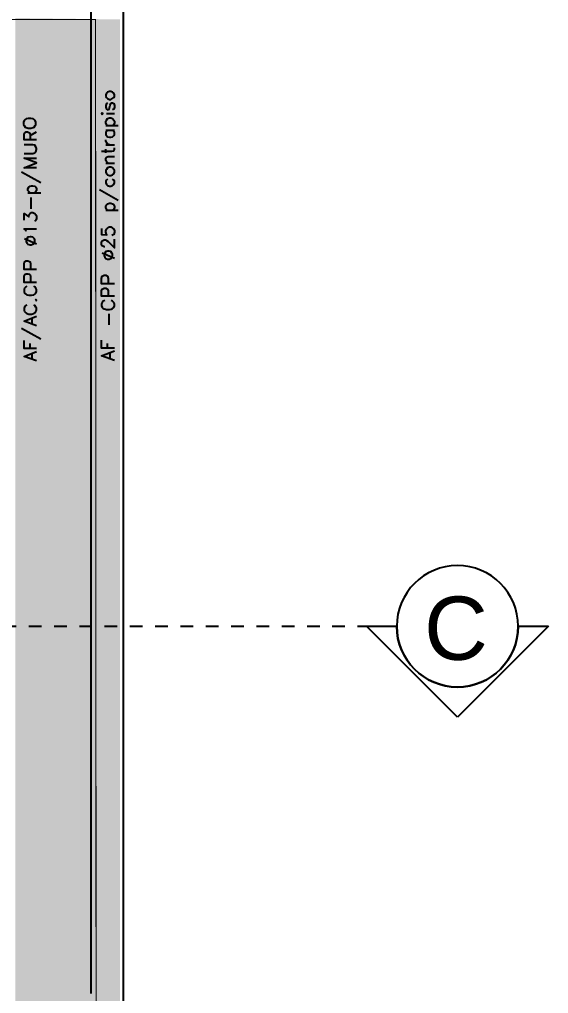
# Model space of a CAD drawing. Header units: metres. Extents: x -22 to 82, y -7 to 32.
# Drawn here: x 30.64 to 34.82, y 12.8 to 20.5 of the extents above; entities that cross this region are included whole.
import ezdxf

# ---------------------------------------------------------------- set-up
doc = ezdxf.new("R2010")
doc.units = ezdxf.units.M
doc.header["$LTSCALE"] = 2
doc.header["$MEASUREMENT"] = 0
doc.linetypes.add('BORDER', pattern=[44.45, 12.7, -6.35, 12.7, -6.35, 0, -6.35])
doc.linetypes.add('DASHDOT', pattern=[25.4, 12.7, -6.35, 0, -6.35])
doc.layers.get('0').update_dxf_attribs({"color": 252, "linetype": 'CONTINUOUS'})
for name, color, linetype in [('PDF2_-FADE-IS-AFMONT', 160, 'CONTINUOUS'), ('PDF2_-FADE-IS-TXT', 7, 'CONTINUOUS'), ('ZHATCH_VEREDA', 254, 'CONTINUOUS'), ('ZLINEA_DE_EJES', 6, 'BORDER'), ('ZSILUETAEDIFICIO', 253, 'CONTINUOUS')]:
    doc.layers.add(name, color=color, linetype=linetype)
doc.styles.add('5', font='arial.ttf', dxfattribs={"height": 5})

# ---------------------------------------------------------------- blocks, each defined once
blk = doc.blocks.new('SECCIÓN_-_EXTREMO_DE_SECCI')
for p, q in [((-0.006, 0.005983), (-0.012, 0)), ((0, 0), (-0.006, 0.005983)), ((-0.012, 0), (-0.01, 0)), ((-0.002, 0), (0, 0))]:
    blk.add_line(p, q)
blk.add_circle((-0.006, 0), 0.004)
blk.add_arc((-0.006, 0), 0.004, 0, 180)

msp = doc.modelspace()

# ---------------------------------------------------------------- hatches: boundary and pattern name
at = {"layer": 'ZHATCH_VEREDA'}
h = msp.add_hatch(color=256, dxfattribs=at)
h.dxf.hatch_style = 1
h.paths.add_polyline_path([(31.4333, 3.7), (31.4333, 20.5), (30.6057, 20.5121), (30.6056, 4.7), (20.8054, 4.7), (20.8054, 3.7)])

# ---------------------------------------------------------------- linework, layer by layer
at = {"layer": 'PDF2_-FADE-IS-AFMONT', "const_width": 0.00849, "elevation": 0}
msp.add_lwpolyline([(14.5344, 9.3109), (14.5344, 4.3053), (31.2491, 4.3053), (31.2406, 20.5), (-18.4644, 20.5)], dxfattribs=at)
at = {"layer": 'PDF2_-FADE-IS-TXT'}
for points in [[(31.3224, 19.8917), (31.3266, 19.8832), (31.3351, 19.8747), (31.3521, 19.8662), (31.3606, 19.8662), (31.386, 19.8832), (31.3903, 19.8917), (31.3903, 19.9044), (31.386, 19.9171), (31.3733, 19.9256), (31.3606, 19.9299), (31.3521, 19.9299), (31.3351, 19.9256), (31.3266, 19.9171), (31.3224, 19.9044)], [(30.6707, 19.6711), (30.675, 19.6626), (30.6835, 19.6499), (30.692, 19.6457), (30.7089, 19.6414), (30.7302, 19.6414), (30.7471, 19.6457), (30.7556, 19.6499), (30.7641, 19.6626), (30.7684, 19.6711), (30.7684, 19.6881), (30.7641, 19.7009), (30.7556, 19.7093), (30.7471, 19.7136), (30.7302, 19.7178), (30.7089, 19.7178), (30.692, 19.7136), (30.6835, 19.7093), (30.675, 19.7009), (30.6707, 19.6881)], [(31.2927, 19.7473), (31.2969, 19.7558), (31.2927, 19.7601), (31.2884, 19.7558)], [(31.3224, 19.2931), (31.3266, 19.2804), (31.3351, 19.2719), (31.3521, 19.2677), (31.3606, 19.2677), (31.3733, 19.2719), (31.386, 19.2804), (31.3903, 19.2931), (31.3903, 19.3059), (31.386, 19.3144), (31.3733, 19.3271), (31.3606, 19.3313), (31.3521, 19.3313), (31.3351, 19.3271), (31.3266, 19.3144), (31.3224, 19.3059)], [(30.6929, 18.7444), (30.6971, 18.7317), (30.7056, 18.7232), (30.7226, 18.719), (30.7311, 18.719), (30.7438, 18.7232), (30.7566, 18.7317), (30.7608, 18.7444), (30.7608, 18.7572), (30.7566, 18.7657), (30.7438, 18.7784), (30.7311, 18.7826), (30.7226, 18.7826), (30.7056, 18.7784), (30.6971, 18.7657), (30.6929, 18.7572)], [(31.3096, 18.6309), (31.3139, 18.6224), (31.3224, 18.6097), (31.3351, 18.6054), (31.3478, 18.6054), (31.3606, 18.6097), (31.3691, 18.6224), (31.3733, 18.6309), (31.3733, 18.6436), (31.3691, 18.6521), (31.3606, 18.6649), (31.3478, 18.6691), (31.3351, 18.6691), (31.3224, 18.6649), (31.3139, 18.6521), (31.3096, 18.6436)], [(30.765, 18.2817), (30.7693, 18.2775), (30.7735, 18.2817), (30.7693, 18.286)]]:
    msp.add_lwpolyline(points, close=True, dxfattribs=at)
for points in [[(31.3351, 19.8407), (31.3266, 19.8365), (31.3224, 19.8195), (31.3224, 19.8068), (31.3266, 19.7898), (31.3351, 19.7855), (31.3478, 19.7898), (31.3521, 19.8025), (31.3563, 19.8238), (31.3606, 19.8365), (31.3691, 19.8407), (31.3733, 19.8407), (31.386, 19.8365), (31.3903, 19.8195), (31.3903, 19.8068), (31.386, 19.7898), (31.3733, 19.7855)], [(31.3351, 19.6624), (31.3266, 19.6709), (31.3224, 19.6837), (31.3224, 19.6964), (31.3266, 19.7049), (31.3351, 19.7176), (31.3521, 19.7219), (31.3606, 19.7219), (31.3733, 19.7176), (31.386, 19.7049), (31.3903, 19.6964), (31.3903, 19.6837), (31.386, 19.6709), (31.3733, 19.6624)], [(31.3266, 19.7558), (31.3903, 19.7558)], [(31.3224, 19.6624), (31.42, 19.6624)], [(30.7735, 19.548), (30.6759, 19.548), (30.6759, 19.5905), (30.6801, 19.6032), (30.6844, 19.6075), (30.6929, 19.6117), (30.7014, 19.6117), (30.7141, 19.6075), (30.7183, 19.6032), (30.7226, 19.5905), (30.7226, 19.548)], [(30.7226, 19.582), (30.7735, 19.6117)], [(31.3224, 19.6242), (31.3903, 19.6242)], [(31.3351, 19.6242), (31.3266, 19.6157), (31.3224, 19.6073), (31.3224, 19.5903), (31.3266, 19.5818), (31.3351, 19.5733), (31.3521, 19.5691), (31.3606, 19.5691), (31.3733, 19.5733), (31.386, 19.5818), (31.3903, 19.5903), (31.3903, 19.6073), (31.386, 19.6157), (31.3733, 19.6242)], [(30.6759, 19.4419), (30.7438, 19.4419), (30.7608, 19.4462), (30.7693, 19.4546), (30.7735, 19.4716), (30.7735, 19.4801), (30.7693, 19.4928), (30.7608, 19.5056), (30.7438, 19.5098), (30.6759, 19.5098)], [(31.2884, 19.4587), (31.3691, 19.4587), (31.386, 19.4629), (31.3903, 19.4714), (31.3903, 19.4842)], [(31.3521, 19.5096), (31.3351, 19.5139), (31.3266, 19.5266), (31.3224, 19.5351), (31.3224, 19.5478)], [(31.3224, 19.5096), (31.3903, 19.5096)], [(30.7735, 19.3273), (30.6759, 19.3273), (30.7735, 19.3655), (30.6759, 19.4037), (30.7735, 19.4037)], [(31.3224, 19.4459), (31.3224, 19.4757)], [(31.3393, 19.3653), (31.3266, 19.378), (31.3224, 19.3865), (31.3224, 19.4035), (31.3266, 19.412), (31.3393, 19.4162), (31.3903, 19.4162)], [(31.3224, 19.3653), (31.3903, 19.3653)], [(30.6547, 19.2963), (30.8075, 19.2114)], [(30.7226, 19.1307), (30.7141, 19.1392), (30.7056, 19.1477), (30.7056, 19.1604), (30.7141, 19.1732), (30.7226, 19.1817), (30.7353, 19.1859), (30.7438, 19.1859), (30.7608, 19.1817), (30.7693, 19.1732), (30.7735, 19.1604), (30.7735, 19.1477), (30.7693, 19.1392), (30.7608, 19.1307)], [(31.3351, 19.2379), (31.3266, 19.2295), (31.3224, 19.221), (31.3224, 19.2082), (31.3266, 19.1955), (31.3351, 19.187), (31.3521, 19.1828), (31.3606, 19.1828), (31.3733, 19.187), (31.386, 19.1955), (31.3903, 19.2082), (31.3903, 19.221), (31.386, 19.2295), (31.3733, 19.2379)], [(30.7056, 19.1307), (30.8075, 19.1307)], [(31.2714, 19.1573), (31.42, 19.0724)], [(30.7311, 19.0034), (30.7311, 19.0925)], [(31.3351, 18.9917), (31.3266, 19.0002), (31.3224, 19.013), (31.3224, 19.0257), (31.3266, 19.0342), (31.3351, 19.0427), (31.3521, 19.0469), (31.3606, 19.0469), (31.3733, 19.0427), (31.386, 19.0342), (31.3903, 19.0257), (31.3903, 19.013), (31.386, 19.0002), (31.3733, 18.9917)], [(30.6759, 18.9142), (30.6759, 18.9652), (30.7141, 18.9397), (30.7141, 18.9524), (30.7183, 18.9609), (30.7226, 18.9652), (30.7353, 18.9737), (30.7438, 18.9737), (30.7608, 18.9652), (30.7693, 18.9567), (30.7735, 18.9439), (30.7735, 18.927), (30.7693, 18.9142), (30.765, 18.91), (30.7566, 18.9057)], [(31.3224, 18.9917), (31.42, 18.9917)], [(30.6929, 18.8251), (30.6886, 18.8336), (30.6759, 18.8463), (30.7735, 18.8463)], [(31.2884, 18.8474), (31.2884, 18.8007), (31.3309, 18.7965), (31.3266, 18.8007), (31.3224, 18.8177), (31.3224, 18.8304), (31.3266, 18.8432), (31.3351, 18.8516), (31.3521, 18.8601), (31.3606, 18.8601), (31.386, 18.8432), (31.3903, 18.8304), (31.3903, 18.8177), (31.386, 18.8007), (31.3691, 18.7922)], [(30.6801, 18.7699), (30.7735, 18.7275)], [(31.3139, 18.7031), (31.3096, 18.7031), (31.2969, 18.7073), (31.2927, 18.7116), (31.2884, 18.7201), (31.2884, 18.7413), (31.2927, 18.7498), (31.2969, 18.754), (31.3096, 18.7583), (31.3181, 18.7583), (31.3266, 18.754), (31.3393, 18.7455), (31.3903, 18.6946), (31.3903, 18.7625)], [(31.2927, 18.6564), (31.3903, 18.6139)], [(30.7735, 18.5237), (30.6759, 18.5237), (30.6759, 18.5661), (30.6801, 18.5831), (30.6844, 18.5874), (30.6929, 18.5916), (30.7056, 18.5916), (30.7183, 18.5874), (30.7226, 18.5831), (30.7268, 18.5661), (30.7268, 18.5237)], [(30.7735, 18.4218), (30.6759, 18.4218), (30.6759, 18.4685), (30.6801, 18.4812), (30.6844, 18.4855), (30.6929, 18.4897), (30.7056, 18.4897), (30.7183, 18.4855), (30.7226, 18.4812), (30.7268, 18.4685), (30.7268, 18.4218)], [(31.3903, 18.4102), (31.2884, 18.4102), (31.2884, 18.4526), (31.2927, 18.4696), (31.2969, 18.4738), (31.3096, 18.4781), (31.3224, 18.4781), (31.3309, 18.4738), (31.3351, 18.4696), (31.3393, 18.4526), (31.3393, 18.4102)], [(30.6971, 18.3921), (30.6886, 18.3879), (30.6801, 18.3751), (30.6759, 18.3666), (30.6759, 18.3496), (30.6801, 18.3369), (30.6886, 18.3284), (30.6971, 18.3242), (30.7141, 18.3199), (30.7353, 18.3199), (30.7523, 18.3242), (30.7608, 18.3284), (30.7693, 18.3369), (30.7735, 18.3496), (30.7735, 18.3666), (30.7693, 18.3751), (30.7608, 18.3879), (30.7523, 18.3921)], [(31.3903, 18.3125), (31.2884, 18.3125), (31.2884, 18.355), (31.2927, 18.3677), (31.2969, 18.372), (31.3096, 18.3762), (31.3224, 18.3762), (31.3309, 18.372), (31.3351, 18.3677), (31.3393, 18.355), (31.3393, 18.3125)], [(31.3139, 18.2786), (31.3011, 18.2743), (31.2927, 18.2616), (31.2884, 18.2531), (31.2884, 18.2361), (31.2927, 18.2234), (31.3011, 18.2149), (31.3266, 18.2064), (31.3521, 18.2064), (31.3648, 18.2107), (31.3733, 18.2149), (31.386, 18.2234), (31.3903, 18.2361), (31.3903, 18.2531), (31.386, 18.2616), (31.3733, 18.2743), (31.3648, 18.2786)], [(30.6971, 18.2435), (30.6886, 18.2393), (30.6801, 18.2265), (30.6759, 18.2181), (30.6759, 18.2011), (30.6801, 18.1926), (30.6886, 18.1798), (30.6971, 18.1756), (30.7141, 18.1714), (30.7353, 18.1714), (30.7523, 18.1756), (30.7608, 18.1798), (30.7693, 18.1926), (30.7735, 18.2011), (30.7735, 18.2181), (30.7693, 18.2265), (30.7608, 18.2393), (30.7523, 18.2435)], [(31.3478, 18.0875), (31.3478, 18.1724)], [(30.7735, 18.078), (30.6759, 18.1162), (30.7735, 18.1544)], [(30.7396, 18.0907), (30.7396, 18.1374)], [(30.6547, 18.061), (30.8075, 17.9761)], [(30.7735, 17.8997), (30.6759, 17.8997), (30.6759, 17.9634)], [(31.3903, 17.9008), (31.2884, 17.9008), (31.2884, 17.9644)], [(30.7735, 17.802), (30.6759, 17.836), (30.7735, 17.8742)], [(30.7226, 17.8997), (30.7226, 17.9379)], [(31.3903, 17.8031), (31.2884, 17.8413), (31.3903, 17.8795)], [(31.3351, 17.9008), (31.3351, 17.939)], [(30.7396, 17.8148), (30.7396, 17.8615)], [(31.3563, 17.8159), (31.3563, 17.8626)]]:
    msp.add_lwpolyline(points, dxfattribs=at)
at = {"layer": 'ZLINEA_DE_EJES', "linetype": 'DASHDOT', "ltscale": 0.001}
msp.add_line((-20.6876, 15.7032, 0), (33.3816, 15.7032, 0), dxfattribs=at)
at = {"layer": 'ZSILUETAEDIFICIO', "linetype": 'DASHDOT', "ltscale": 20}
msp.add_line((31.4583, 31.451, 0), (31.4583, -6.3133, 0), dxfattribs=at)
at = {"layer": 'ZSILUETAEDIFICIO'}
msp.add_line((31.2056, 12.8005), (31.2057, 21.0379), dxfattribs=at)

# ---------------------------------------------------------------- block references
at = {"layer": 'ZLINEA_DE_EJES', "extrusion": (0, 0, -1), "xscale": 120, "yscale": 120, "zscale": 120, "rotation": 180}
msp.add_blockref('SECCIÓN_-_EXTREMO_DE_SECCI', (-34.8216, 15.7032, 0), dxfattribs=at)

# ---------------------------------------------------------------- texts
at = {"layer": 'ZLINEA_DE_EJES', "style": '5'}
msp.add_text('C', height=0.5, rotation=360, dxfattribs=at).set_placement((33.8378, 15.4381, 0))

doc.saveas('drawing.dxf')
